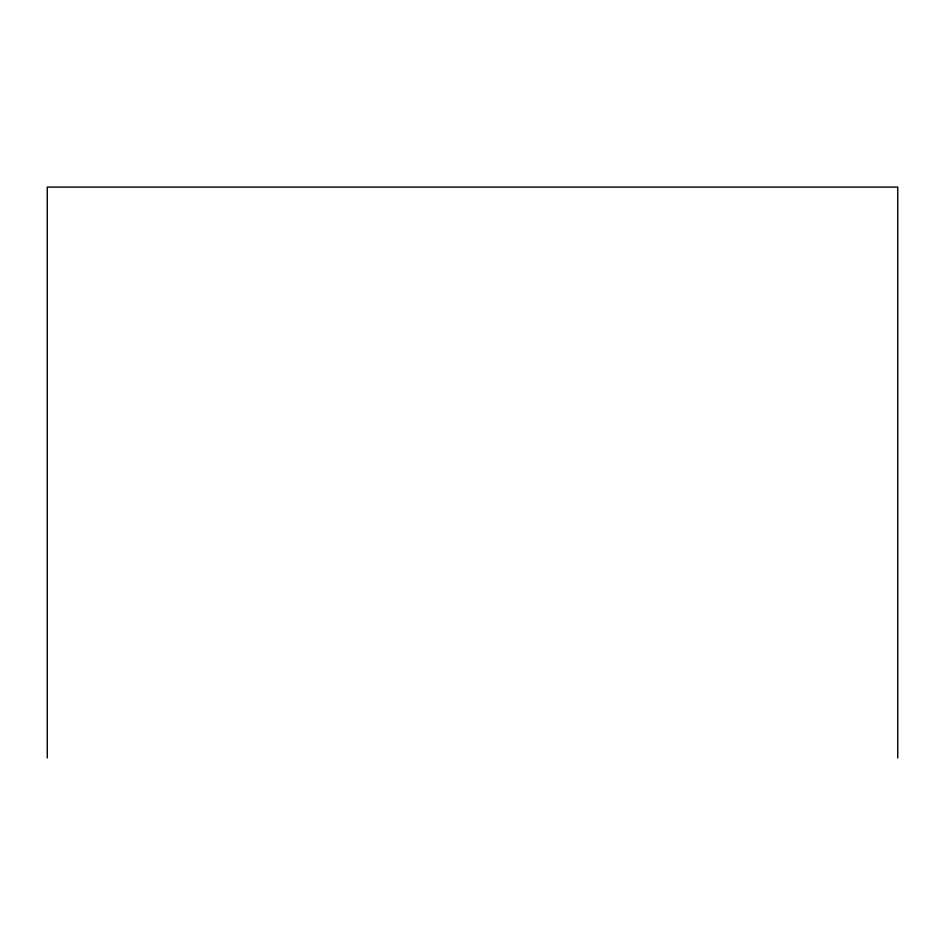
<?xml version="1.0" encoding="UTF-8"?>
<svg xmlns="http://www.w3.org/2000/svg" width="945" height="945" viewBox="0 0 945 945"><rect width="100%" height="100%" fill="white"/><g stroke="black" fill="none" stroke-linecap="round" stroke-linejoin="round"><path stroke-width="1.42" d="M897.75 757.914L897.75 187.086L47.25 187.086L47.25 757.914"/></g></svg>
